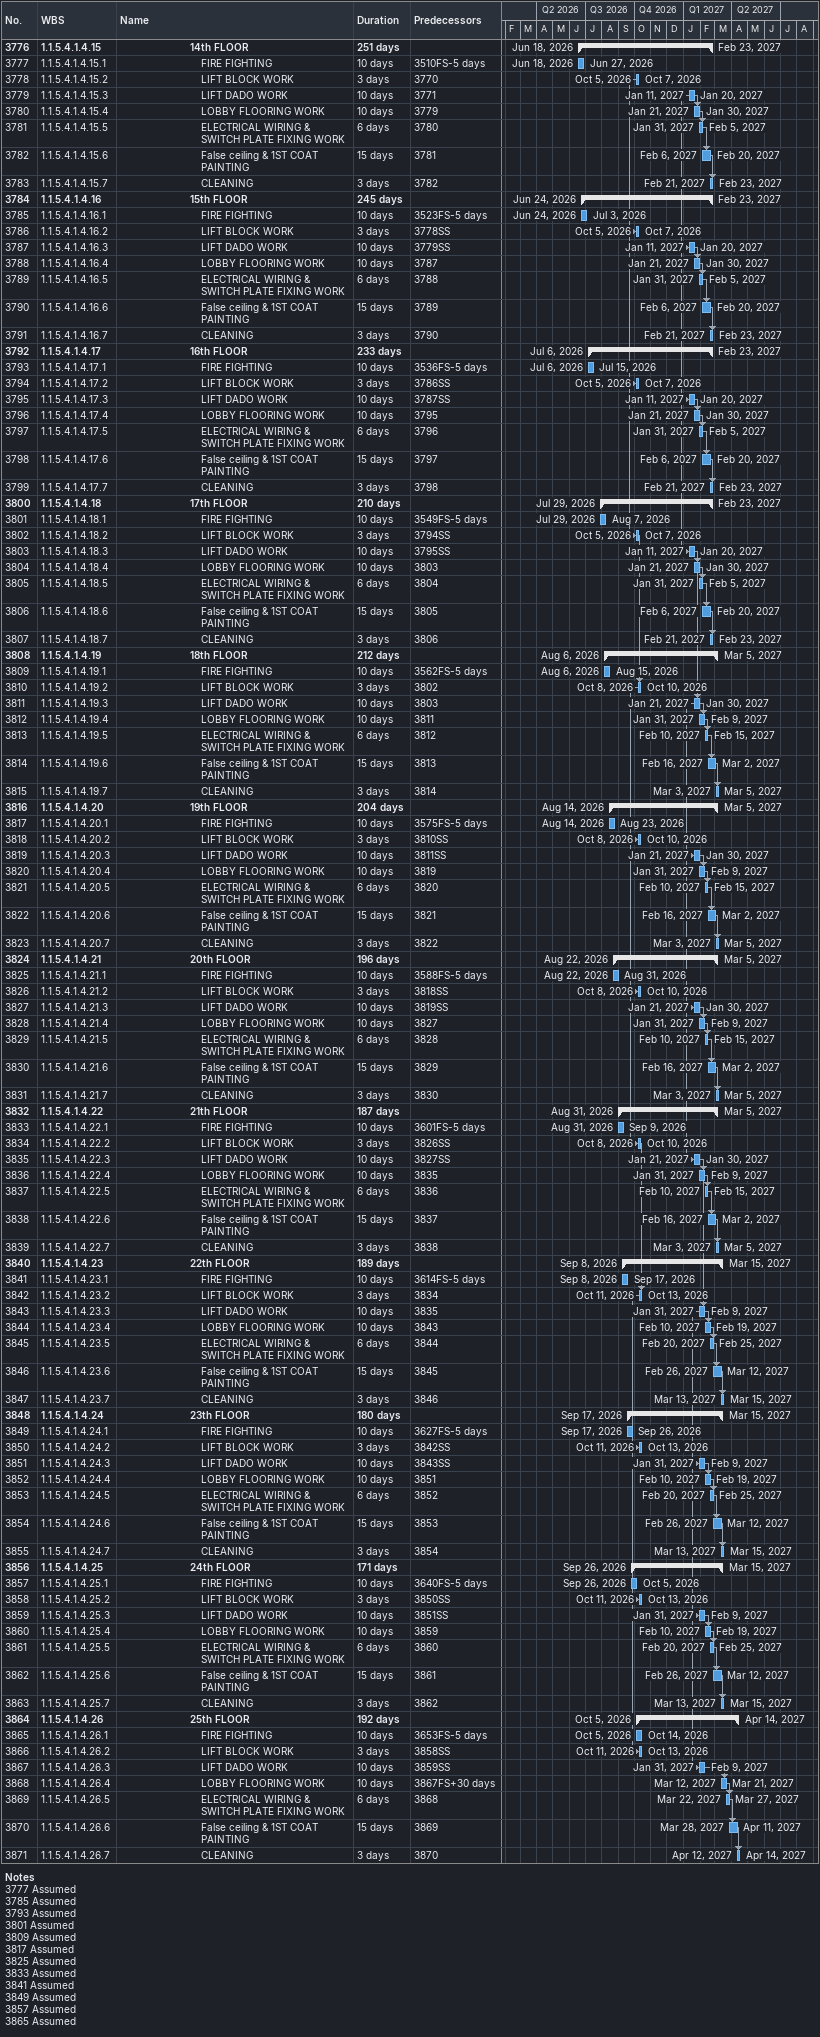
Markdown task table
| ID | WBS | Task | Duration | Start | Finish | Predecessors |
|---|---|---|---|---|---|---|
| 3776 | 1.1.5.4.1.4.15 | **14th FLOOR** | 251d | 2026-06-18 | 2027-02-23 |  |
| 3777 | 1.1.5.4.1.4.15.1 | FIRE FIGHTING | 10d | 2026-06-18 | 2026-06-27 | 3510FS-5d |
| 3778 | 1.1.5.4.1.4.15.2 | LIFT BLOCK WORK | 3d | 2026-10-05 | 2026-10-07 | 3770 |
| 3779 | 1.1.5.4.1.4.15.3 | LIFT DADO WORK | 10d | 2027-01-11 | 2027-01-20 | 3771 |
| 3780 | 1.1.5.4.1.4.15.4 | LOBBY FLOORING WORK | 10d | 2027-01-21 | 2027-01-30 | 3779 |
| 3781 | 1.1.5.4.1.4.15.5 | ELECTRICAL WIRING & SWITCH PLATE FIXING WORK | 6d | 2027-01-31 | 2027-02-05 | 3780 |
| 3782 | 1.1.5.4.1.4.15.6 | False ceiling & 1ST COAT PAINTING | 15d | 2027-02-06 | 2027-02-20 | 3781 |
| 3783 | 1.1.5.4.1.4.15.7 | CLEANING | 3d | 2027-02-21 | 2027-02-23 | 3782 |
| 3784 | 1.1.5.4.1.4.16 | **15th FLOOR** | 245d | 2026-06-24 | 2027-02-23 |  |
| 3785 | 1.1.5.4.1.4.16.1 | FIRE FIGHTING | 10d | 2026-06-24 | 2026-07-03 | 3523FS-5d |
| 3786 | 1.1.5.4.1.4.16.2 | LIFT BLOCK WORK | 3d | 2026-10-05 | 2026-10-07 | 3778SS |
| 3787 | 1.1.5.4.1.4.16.3 | LIFT DADO WORK | 10d | 2027-01-11 | 2027-01-20 | 3779SS |
| 3788 | 1.1.5.4.1.4.16.4 | LOBBY FLOORING WORK | 10d | 2027-01-21 | 2027-01-30 | 3787 |
| 3789 | 1.1.5.4.1.4.16.5 | ELECTRICAL WIRING & SWITCH PLATE FIXING WORK | 6d | 2027-01-31 | 2027-02-05 | 3788 |
| 3790 | 1.1.5.4.1.4.16.6 | False ceiling & 1ST COAT PAINTING | 15d | 2027-02-06 | 2027-02-20 | 3789 |
| 3791 | 1.1.5.4.1.4.16.7 | CLEANING | 3d | 2027-02-21 | 2027-02-23 | 3790 |
| 3792 | 1.1.5.4.1.4.17 | **16th FLOOR** | 233d | 2026-07-06 | 2027-02-23 |  |
| 3793 | 1.1.5.4.1.4.17.1 | FIRE FIGHTING | 10d | 2026-07-06 | 2026-07-15 | 3536FS-5d |
| 3794 | 1.1.5.4.1.4.17.2 | LIFT BLOCK WORK | 3d | 2026-10-05 | 2026-10-07 | 3786SS |
| 3795 | 1.1.5.4.1.4.17.3 | LIFT DADO WORK | 10d | 2027-01-11 | 2027-01-20 | 3787SS |
| 3796 | 1.1.5.4.1.4.17.4 | LOBBY FLOORING WORK | 10d | 2027-01-21 | 2027-01-30 | 3795 |
| 3797 | 1.1.5.4.1.4.17.5 | ELECTRICAL WIRING & SWITCH PLATE FIXING WORK | 6d | 2027-01-31 | 2027-02-05 | 3796 |
| 3798 | 1.1.5.4.1.4.17.6 | False ceiling & 1ST COAT PAINTING | 15d | 2027-02-06 | 2027-02-20 | 3797 |
| 3799 | 1.1.5.4.1.4.17.7 | CLEANING | 3d | 2027-02-21 | 2027-02-23 | 3798 |
| 3800 | 1.1.5.4.1.4.18 | **17th FLOOR** | 210d | 2026-07-29 | 2027-02-23 |  |
| 3801 | 1.1.5.4.1.4.18.1 | FIRE FIGHTING | 10d | 2026-07-29 | 2026-08-07 | 3549FS-5d |
| 3802 | 1.1.5.4.1.4.18.2 | LIFT BLOCK WORK | 3d | 2026-10-05 | 2026-10-07 | 3794SS |
| 3803 | 1.1.5.4.1.4.18.3 | LIFT DADO WORK | 10d | 2027-01-11 | 2027-01-20 | 3795SS |
| 3804 | 1.1.5.4.1.4.18.4 | LOBBY FLOORING WORK | 10d | 2027-01-21 | 2027-01-30 | 3803 |
| 3805 | 1.1.5.4.1.4.18.5 | ELECTRICAL WIRING & SWITCH PLATE FIXING WORK | 6d | 2027-01-31 | 2027-02-05 | 3804 |
| 3806 | 1.1.5.4.1.4.18.6 | False ceiling & 1ST COAT PAINTING | 15d | 2027-02-06 | 2027-02-20 | 3805 |
| 3807 | 1.1.5.4.1.4.18.7 | CLEANING | 3d | 2027-02-21 | 2027-02-23 | 3806 |
| 3808 | 1.1.5.4.1.4.19 | **18th FLOOR** | 212d | 2026-08-06 | 2027-03-05 |  |
| 3809 | 1.1.5.4.1.4.19.1 | FIRE FIGHTING | 10d | 2026-08-06 | 2026-08-15 | 3562FS-5d |
| 3810 | 1.1.5.4.1.4.19.2 | LIFT BLOCK WORK | 3d | 2026-10-08 | 2026-10-10 | 3802 |
| 3811 | 1.1.5.4.1.4.19.3 | LIFT DADO WORK | 10d | 2027-01-21 | 2027-01-30 | 3803 |
| 3812 | 1.1.5.4.1.4.19.4 | LOBBY FLOORING WORK | 10d | 2027-01-31 | 2027-02-09 | 3811 |
| 3813 | 1.1.5.4.1.4.19.5 | ELECTRICAL WIRING & SWITCH PLATE FIXING WORK | 6d | 2027-02-10 | 2027-02-15 | 3812 |
| 3814 | 1.1.5.4.1.4.19.6 | False ceiling & 1ST COAT PAINTING | 15d | 2027-02-16 | 2027-03-02 | 3813 |
| 3815 | 1.1.5.4.1.4.19.7 | CLEANING | 3d | 2027-03-03 | 2027-03-05 | 3814 |
| 3816 | 1.1.5.4.1.4.20 | **19th FLOOR** | 204d | 2026-08-14 | 2027-03-05 |  |
| 3817 | 1.1.5.4.1.4.20.1 | FIRE FIGHTING | 10d | 2026-08-14 | 2026-08-23 | 3575FS-5d |
| 3818 | 1.1.5.4.1.4.20.2 | LIFT BLOCK WORK | 3d | 2026-10-08 | 2026-10-10 | 3810SS |
| 3819 | 1.1.5.4.1.4.20.3 | LIFT DADO WORK | 10d | 2027-01-21 | 2027-01-30 | 3811SS |
| 3820 | 1.1.5.4.1.4.20.4 | LOBBY FLOORING WORK | 10d | 2027-01-31 | 2027-02-09 | 3819 |
| 3821 | 1.1.5.4.1.4.20.5 | ELECTRICAL WIRING & SWITCH PLATE FIXING WORK | 6d | 2027-02-10 | 2027-02-15 | 3820 |
| 3822 | 1.1.5.4.1.4.20.6 | False ceiling & 1ST COAT PAINTING | 15d | 2027-02-16 | 2027-03-02 | 3821 |
| 3823 | 1.1.5.4.1.4.20.7 | CLEANING | 3d | 2027-03-03 | 2027-03-05 | 3822 |
| 3824 | 1.1.5.4.1.4.21 | **20th FLOOR** | 196d | 2026-08-22 | 2027-03-05 |  |
| 3825 | 1.1.5.4.1.4.21.1 | FIRE FIGHTING | 10d | 2026-08-22 | 2026-08-31 | 3588FS-5d |
| 3826 | 1.1.5.4.1.4.21.2 | LIFT BLOCK WORK | 3d | 2026-10-08 | 2026-10-10 | 3818SS |
| 3827 | 1.1.5.4.1.4.21.3 | LIFT DADO WORK | 10d | 2027-01-21 | 2027-01-30 | 3819SS |
| 3828 | 1.1.5.4.1.4.21.4 | LOBBY FLOORING WORK | 10d | 2027-01-31 | 2027-02-09 | 3827 |
| 3829 | 1.1.5.4.1.4.21.5 | ELECTRICAL WIRING & SWITCH PLATE FIXING WORK | 6d | 2027-02-10 | 2027-02-15 | 3828 |
| 3830 | 1.1.5.4.1.4.21.6 | False ceiling & 1ST COAT PAINTING | 15d | 2027-02-16 | 2027-03-02 | 3829 |
| 3831 | 1.1.5.4.1.4.21.7 | CLEANING | 3d | 2027-03-03 | 2027-03-05 | 3830 |
| 3832 | 1.1.5.4.1.4.22 | **21th FLOOR** | 187d | 2026-08-31 | 2027-03-05 |  |
| 3833 | 1.1.5.4.1.4.22.1 | FIRE FIGHTING | 10d | 2026-08-31 | 2026-09-09 | 3601FS-5d |
| 3834 | 1.1.5.4.1.4.22.2 | LIFT BLOCK WORK | 3d | 2026-10-08 | 2026-10-10 | 3826SS |
| 3835 | 1.1.5.4.1.4.22.3 | LIFT DADO WORK | 10d | 2027-01-21 | 2027-01-30 | 3827SS |
| 3836 | 1.1.5.4.1.4.22.4 | LOBBY FLOORING WORK | 10d | 2027-01-31 | 2027-02-09 | 3835 |
| 3837 | 1.1.5.4.1.4.22.5 | ELECTRICAL WIRING & SWITCH PLATE FIXING WORK | 6d | 2027-02-10 | 2027-02-15 | 3836 |
| 3838 | 1.1.5.4.1.4.22.6 | False ceiling & 1ST COAT PAINTING | 15d | 2027-02-16 | 2027-03-02 | 3837 |
| 3839 | 1.1.5.4.1.4.22.7 | CLEANING | 3d | 2027-03-03 | 2027-03-05 | 3838 |
| 3840 | 1.1.5.4.1.4.23 | **22th FLOOR** | 189d | 2026-09-08 | 2027-03-15 |  |
| 3841 | 1.1.5.4.1.4.23.1 | FIRE FIGHTING | 10d | 2026-09-08 | 2026-09-17 | 3614FS-5d |
| 3842 | 1.1.5.4.1.4.23.2 | LIFT BLOCK WORK | 3d | 2026-10-11 | 2026-10-13 | 3834 |
| 3843 | 1.1.5.4.1.4.23.3 | LIFT DADO WORK | 10d | 2027-01-31 | 2027-02-09 | 3835 |
| 3844 | 1.1.5.4.1.4.23.4 | LOBBY FLOORING WORK | 10d | 2027-02-10 | 2027-02-19 | 3843 |
| 3845 | 1.1.5.4.1.4.23.5 | ELECTRICAL WIRING & SWITCH PLATE FIXING WORK | 6d | 2027-02-20 | 2027-02-25 | 3844 |
| 3846 | 1.1.5.4.1.4.23.6 | False ceiling & 1ST COAT PAINTING | 15d | 2027-02-26 | 2027-03-12 | 3845 |
| 3847 | 1.1.5.4.1.4.23.7 | CLEANING | 3d | 2027-03-13 | 2027-03-15 | 3846 |
| 3848 | 1.1.5.4.1.4.24 | **23th FLOOR** | 180d | 2026-09-17 | 2027-03-15 |  |
| 3849 | 1.1.5.4.1.4.24.1 | FIRE FIGHTING | 10d | 2026-09-17 | 2026-09-26 | 3627FS-5d |
| 3850 | 1.1.5.4.1.4.24.2 | LIFT BLOCK WORK | 3d | 2026-10-11 | 2026-10-13 | 3842SS |
| 3851 | 1.1.5.4.1.4.24.3 | LIFT DADO WORK | 10d | 2027-01-31 | 2027-02-09 | 3843SS |
| 3852 | 1.1.5.4.1.4.24.4 | LOBBY FLOORING WORK | 10d | 2027-02-10 | 2027-02-19 | 3851 |
| 3853 | 1.1.5.4.1.4.24.5 | ELECTRICAL WIRING & SWITCH PLATE FIXING WORK | 6d | 2027-02-20 | 2027-02-25 | 3852 |
| 3854 | 1.1.5.4.1.4.24.6 | False ceiling & 1ST COAT PAINTING | 15d | 2027-02-26 | 2027-03-12 | 3853 |
| 3855 | 1.1.5.4.1.4.24.7 | CLEANING | 3d | 2027-03-13 | 2027-03-15 | 3854 |
| 3856 | 1.1.5.4.1.4.25 | **24th FLOOR** | 171d | 2026-09-26 | 2027-03-15 |  |
| 3857 | 1.1.5.4.1.4.25.1 | FIRE FIGHTING | 10d | 2026-09-26 | 2026-10-05 | 3640FS-5d |
| 3858 | 1.1.5.4.1.4.25.2 | LIFT BLOCK WORK | 3d | 2026-10-11 | 2026-10-13 | 3850SS |
| 3859 | 1.1.5.4.1.4.25.3 | LIFT DADO WORK | 10d | 2027-01-31 | 2027-02-09 | 3851SS |
| 3860 | 1.1.5.4.1.4.25.4 | LOBBY FLOORING WORK | 10d | 2027-02-10 | 2027-02-19 | 3859 |
| 3861 | 1.1.5.4.1.4.25.5 | ELECTRICAL WIRING & SWITCH PLATE FIXING WORK | 6d | 2027-02-20 | 2027-02-25 | 3860 |
| 3862 | 1.1.5.4.1.4.25.6 | False ceiling & 1ST COAT PAINTING | 15d | 2027-02-26 | 2027-03-12 | 3861 |
| 3863 | 1.1.5.4.1.4.25.7 | CLEANING | 3d | 2027-03-13 | 2027-03-15 | 3862 |
| 3864 | 1.1.5.4.1.4.26 | **25th FLOOR** | 192d | 2026-10-05 | 2027-04-14 |  |
| 3865 | 1.1.5.4.1.4.26.1 | FIRE FIGHTING | 10d | 2026-10-05 | 2026-10-14 | 3653FS-5d |
| 3866 | 1.1.5.4.1.4.26.2 | LIFT BLOCK WORK | 3d | 2026-10-11 | 2026-10-13 | 3858SS |
| 3867 | 1.1.5.4.1.4.26.3 | LIFT DADO WORK | 10d | 2027-01-31 | 2027-02-09 | 3859SS |
| 3868 | 1.1.5.4.1.4.26.4 | LOBBY FLOORING WORK | 10d | 2027-03-12 | 2027-03-21 | 3867FS+30d |
| 3869 | 1.1.5.4.1.4.26.5 | ELECTRICAL WIRING & SWITCH PLATE FIXING WORK | 6d | 2027-03-22 | 2027-03-27 | 3868 |
| 3870 | 1.1.5.4.1.4.26.6 | False ceiling & 1ST COAT PAINTING | 15d | 2027-03-28 | 2027-04-11 | 3869 |
| 3871 | 1.1.5.4.1.4.26.7 | CLEANING | 3d | 2027-04-12 | 2027-04-14 | 3870 |

Notes
- 3777: Assumed
- 3785: Assumed
- 3793: Assumed
- 3801: Assumed
- 3809: Assumed
- 3817: Assumed
- 3825: Assumed
- 3833: Assumed
- 3841: Assumed
- 3849: Assumed
- 3857: Assumed
- 3865: Assumed
